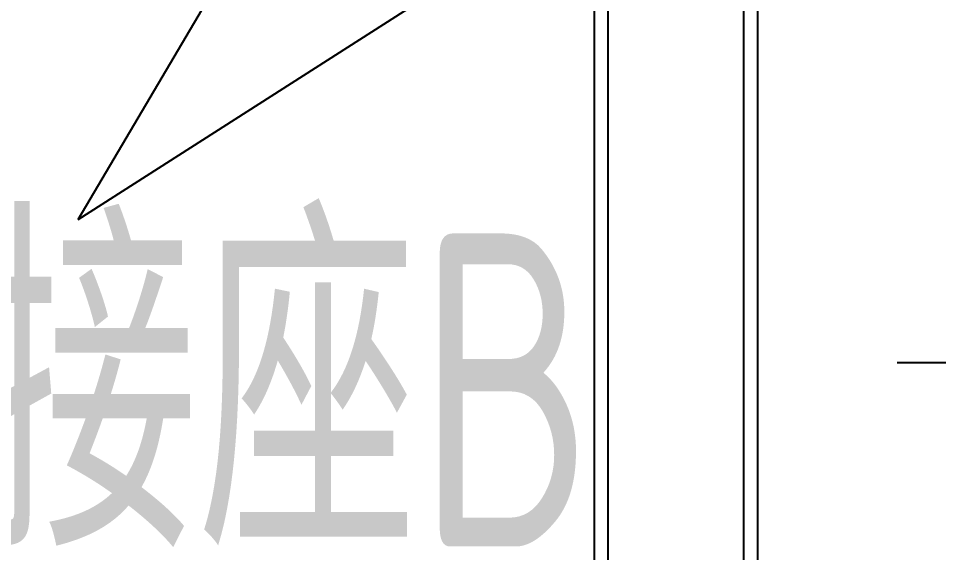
# Model space of a CAD drawing. Extents: x 1247970 to 1725648, y 860327 to 1277876.
# Drawn here: x 1330072 to 1331248, y 1195419 to 1196101 of the extents above; entities that cross this region are included whole.
import ezdxf

# ---------------------------------------------------------------- set-up
doc = ezdxf.new("R2010")
doc.units = 0
doc.header["$LTSCALE"] = 1000
doc.header["$MEASUREMENT"] = 0
doc.layers.get('0').update_dxf_attribs({"color": 254})
for name, color, linetype in [('ANNO-CTXT', 2, 'Continuous'), ('PUB_DIM', 254, 'Continuous'), ('TK', 4, 'Continuous')]:
    doc.layers.add(name, color=color, linetype=linetype)
doc.styles.add('HZ', font='tssdeng.shx', dxfattribs={"width": 0.7, "bigfont": 'hztxt.shx'})
doc.styles.get("Standard").update_dxf_attribs({"font": 'gbenor.shx', "bigfont": 'gbcbig.shx'})
doc.dimstyles.get("Standard").update_dxf_attribs({"dimtxt": 0.18, "dimasz": 0.18, "dimexe": 0.18, "dimexo": 0.0625, "dimgap": 0.09, "dimtad": 0, "dimtih": 1, "dimtoh": 1, "dimdec": 4, "dimzin": 0, "dimdsep": 46, "dimtxsty": 'Standard', "dimcen": 0.09, "dimadec": 0, "dimazin": 0, "dimtfac": 1, "dimtdec": 4, "dimtofl": 0, "dimtmove": 0, "dimatfit": 3, "dimfxl": 0, "dimtolj": 1, "dimtzin": 0, "dimarcsym": 0})

# ---------------------------------------------------------------- blocks, each defined once
blk = doc.blocks.new('A$C63786A89')
at = {"linetype": 'Continuous'}
for p, q in [((-2209.7, 3632), (-2209.7, 2032)), ((-2001, 3632), (-2001, 2032)), ((-2191.9, 3556.7), (-2191.9, 2209.1)), ((-2018.8, 3556.7), (-2018.8, 2209.1)), ((-126, 3017.6), (-1822.4, 3017.6))]:
    blk.add_line(p, q, dxfattribs=at)
at = {"layer": 'ANNO-CTXT', "style": 'HZ', "width": 0.7}
blk.add_text('抗震连接座B', height=400, dxfattribs=at).set_placement((-3835.6, 2782.8))
at = {"layer": 'PUB_DIM'}
for points in [[(-2441.7, 3924.2), (-2869.7, 3200)], [(-2183.9, 3638.3), (-2869.7, 3200)]]:
    blk.add_leader(points, dimstyle='Standard', override={"dimgap": 20}, dxfattribs=at)

msp = doc.modelspace()

# ---------------------------------------------------------------- block references
at = {"layer": 'TK'}
msp.add_blockref('A$C63786A89', (1333017, 1192643.7, -355), dxfattribs=at)

doc.saveas('drawing.dxf')
